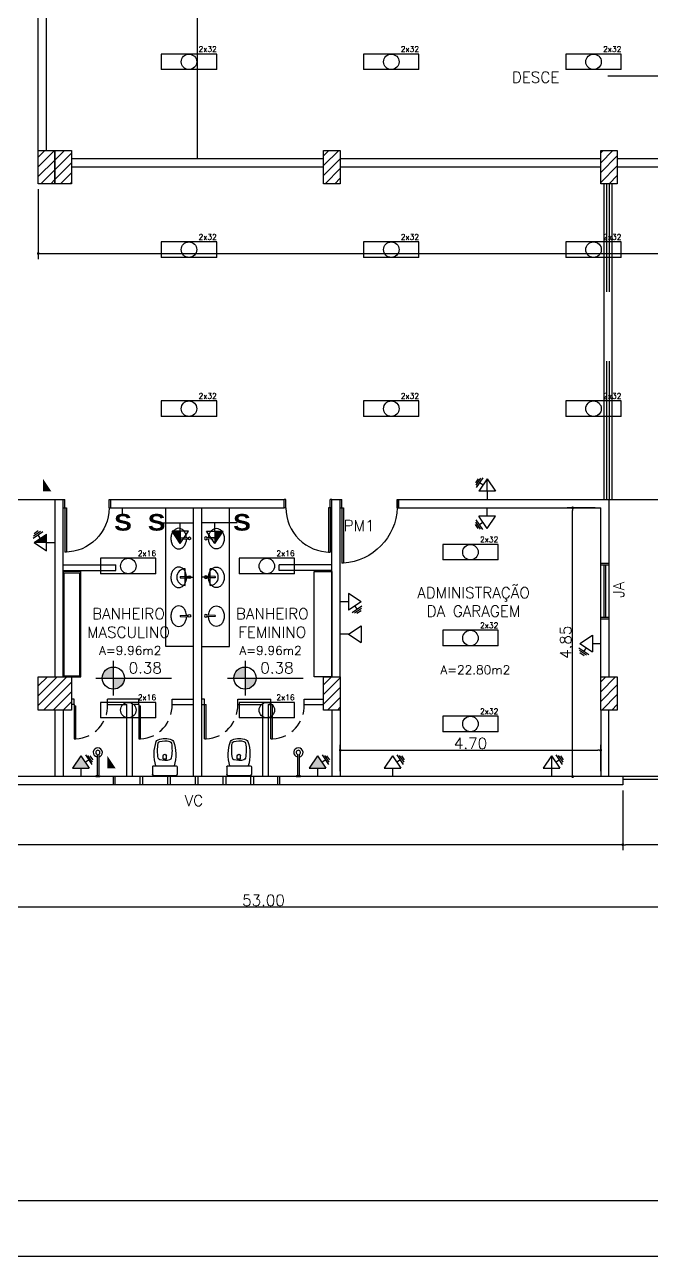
# Model space of a CAD drawing. Header units: millimetres. Extents: x 682 to 1119, y 341 to 434.
# Drawn here: x 715.03 to 726.34, y 341.27 to 363.5 of the extents above; entities that cross this region are included whole.
import ezdxf

# ---------------------------------------------------------------- set-up
doc = ezdxf.new("R2010")
doc.units = ezdxf.units.MM
for name, pattern in [('CENTERX2', [4, 2.5, -0.5, 0.5, -0.5]), ('DASHED', [0.75, 0.5, -0.25]), ('HIDDEN', [0.375, 0.25, -0.125])]:
    doc.linetypes.add(name, pattern=pattern)
for name, color, linetype in [('ALV', 6, 'Continuous'), ('AR-ALVENARIA_EM_VISTA-001-C', 1, 'Continuous'), ('AR-COTAS-001-C', 1, 'Continuous'), ('AR-INDICAÇÕES_GRÁFICAS-002-C', 2, 'Continuous'), ('AR-MOBILIÁRIO_EM_VISTA-002-C', 2, 'Continuous'), ('AR-PISO_EM_PLANTA-001-C', 1, 'Continuous'), ('AR-TEXTOS_ALTURA_2_5MM-003C', 3, 'Continuous'), ('ESQUADRIAS_2', 2, 'CENTERX2'), ('hatch', 253, 'Continuous'), ('Linha fina', 8, 'Continuous'), ('Pena_1', 1, 'Continuous'), ('PENA_2', 2, 'Continuous'), ('PENA_4', 4, 'Continuous'), ('PENA_6', 5, 'Continuous'), ('PENAFINA', 2, 'Continuous'), ('VISTAS', 7, 'Continuous')]:
    doc.layers.add(name, color=color, linetype=linetype)
doc.styles.add('R60', font='simplex.shx', dxfattribs={"height": 0.08})
doc.styles.add('R80', font='simplex.shx', dxfattribs={"height": 0.1})
doc.styles.add('ROMANS', font='romans')
doc.dimstyles.new('ISO-25_WS', dxfattribs={"dimscale": 0.282828, "dimtxt": 0.8, "dimasz": 2, "dimexe": 0.1, "dimexo": 0.625, "dimgap": 0.325, "dimtad": 1, "dimzin": 4, "dimdsep": 46, "dimtxsty": 'Standard', "dimsah": 1, "dimcen": 2.5, "dimadec": 0, "dimazin": 0, "dimtfac": 1, "dimtdec": 0, "dimtmove": 2, "dimatfit": 3, "dimfxl": 1, "dimtolj": 1, "dimtzin": 0, "dimarcsym": 0})
doc.dimstyles.new('PADRÃO', dxfattribs={"dimscale": 0.05, "dimtxt": 2, "dimasz": 1, "dimexe": 2, "dimexo": 2, "dimgap": 0.5, "dimtad": 1, "dimzin": 5, "dimdsep": 46, "dimtxsty": 'ROMANS', "dimblk1": 'DOT', "dimblk2": 'DOT', "dimsah": 1, "dimcen": 2.5, "dimdle": 0.2, "dimclrd": 1, "dimclre": 1, "dimclrt": 3, "dimadec": 0, "dimazin": 0, "dimtfac": 1, "dimtix": 1, "dimtmove": 2, "dimatfit": 3, "dimldrblk": 'DOT', "dimfxl": 1, "dimtolj": 1, "dimtzin": 1, "dimarcsym": 0})
pattern_1 = [(45, (707.43386, 340.00985), (-0.08838835, 0.08838835), [])]

# ---------------------------------------------------------------- blocks, each defined once
blk = doc.blocks.new('_DOT')
at = {"color": 0, "linetype": 'ByBlock'}
blk.add_line((-0.5, 0), (-1, 0), dxfattribs=at)
at = {"color": 0, "linetype": 'ByBlock', "const_width": 0.5}
blk.add_lwpolyline([(-0.25, 0, 1), (0.25, 0, 1)], format="xyb", close=True, dxfattribs=at)
blk = doc.blocks.new('*D14')
at = {"layer": 'AR-COTAS-001-C', "color": 1, "linetype": 'ByBlock', "lineweight": -2}
for p, q in [((725.829, 349.682), (725.829, 348.602)), ((730.266, 348.702), (725.879, 348.702))]:
    blk.add_line(p, q, dxfattribs=at)
at = {"layer": 'DEFPOINTS', "color": 0, "linetype": 'ByBlock'}
for p in [(725.829, 349.782), (725.829, 348.702), (730.316, 348.702)]:
    blk.add_point(p, dxfattribs=at)
at = {"layer": 'AR-COTAS-001-C', "color": 1, "linetype": 'ByBlock', "lineweight": -2, "xscale": 0.05, "yscale": 0.05, "zscale": 0.05, "rotation": 180}
blk.add_blockref('_DOT', (725.829, 348.702), dxfattribs=at)
at = {"layer": 'AR-COTAS-001-C', "color": 1, "linetype": 'ByBlock', "lineweight": -2, "xscale": 0.05, "yscale": 0.05, "zscale": 0.05}
blk.add_blockref('_DOT', (730.316, 348.702), dxfattribs=at)
at = {"layer": 'AR-COTAS-001-C', "color": 3, "linetype": 'ByBlock', "insert": (728.073, 348.827), "char_height": 0.2, "attachment_point": 5, "style": 'ROMANS'}
blk.add_mtext('\\A1;4.50', dxfattribs=at)
blk = doc.blocks.new('*D15')
at = {"layer": 'AR-COTAS-001-C', "color": 1, "linetype": 'ByBlock', "lineweight": -2}
for p, q in [((692.96, 349.682), (692.96, 348.602)), ((725.829, 349.682), (725.829, 348.602)), ((725.779, 348.702), (693.01, 348.702))]:
    blk.add_line(p, q, dxfattribs=at)
at = {"layer": 'DEFPOINTS', "color": 0, "linetype": 'ByBlock'}
for p in [(692.96, 349.782), (725.829, 349.782), (692.96, 348.702)]:
    blk.add_point(p, dxfattribs=at)
at = {"layer": 'AR-COTAS-001-C', "color": 1, "linetype": 'ByBlock', "lineweight": -2, "xscale": 0.05, "yscale": 0.05, "zscale": 0.05, "rotation": 180}
blk.add_blockref('_DOT', (692.96, 348.702), dxfattribs=at)
at = {"layer": 'AR-COTAS-001-C', "color": 1, "linetype": 'ByBlock', "lineweight": -2, "xscale": 0.05, "yscale": 0.05, "zscale": 0.05}
blk.add_blockref('_DOT', (725.829, 348.702), dxfattribs=at)
at = {"layer": 'AR-COTAS-001-C', "color": 3, "linetype": 'ByBlock', "insert": (709.394, 348.827), "char_height": 0.2, "attachment_point": 5, "style": 'ROMANS'}
blk.add_mtext('\\A1; 33.00', dxfattribs=at)
blk = doc.blocks.new('*D20')
at = {"layer": 'AR-COTAS-001-C', "color": 1, "linetype": 'ByBlock', "lineweight": -2}
for p, q in [((692.96, 349.682), (692.96, 347.474)), ((745.729, 349.682), (745.729, 347.474)), ((745.679, 347.574), (693.01, 347.574))]:
    blk.add_line(p, q, dxfattribs=at)
at = {"layer": 'DEFPOINTS', "color": 0, "linetype": 'ByBlock'}
for p in [(692.96, 349.782), (745.729, 349.782), (692.96, 347.574)]:
    blk.add_point(p, dxfattribs=at)
at = {"layer": 'AR-COTAS-001-C', "color": 1, "linetype": 'ByBlock', "lineweight": -2, "xscale": 0.05, "yscale": 0.05, "zscale": 0.05, "rotation": 180}
blk.add_blockref('_DOT', (692.96, 347.574), dxfattribs=at)
at = {"layer": 'AR-COTAS-001-C', "color": 1, "linetype": 'ByBlock', "lineweight": -2, "xscale": 0.05, "yscale": 0.05, "zscale": 0.05}
blk.add_blockref('_DOT', (745.729, 347.574), dxfattribs=at)
at = {"layer": 'AR-COTAS-001-C', "color": 3, "linetype": 'ByBlock', "insert": (719.344, 347.699), "char_height": 0.2, "attachment_point": 5, "style": 'ROMANS'}
blk.add_mtext('\\A1;53.00', dxfattribs=at)
blk = doc.blocks.new('PORTA_100')
at = {"layer": 'ESQUADRIAS_2', "linetype": 'Continuous'}
for p, q in [((-0.15, 1.03), (-0.15, 1.06)), ((-0.15, 1.06), (0, 1.06)), ((-0.15, 1.03), (0, 1.03)), ((0, 1.03), (0, 1.06)), ((-0.15, 0.03), (0, 0.03)), ((-0.15, 0), (-0.15, 0.03)), ((-0.15, 0), (0, 0)), ((0, 0), (0, 0.03))]:
    blk.add_line(p, q, dxfattribs=at)
at = {"layer": 'PENA_2', "linetype": 'Continuous', "ltscale": 5}
for p, q in [((-1.15, 0.06), (-1.151, 0.03)), ((-0.15, 0.03), (-1.151, 0.03)), ((-0.15, 0.06), (-1.15, 0.06)), ((-0.15, 0.03), (-0.15, 0.06))]:
    blk.add_line(p, q, dxfattribs=at)
blk.add_arc((-0.104, -0.018), 1.049, 92.5, 175.7538, dxfattribs=at)
blk = doc.blocks.new('*D36')
at = {"layer": 'AR-COTAS-001-C', "color": 1, "lineweight": -2}
for p, q in [((715.279, 360.532), (715.279, 359.273)), ((735.729, 360.532), (735.729, 359.273)), ((715.329, 359.373), (735.679, 359.373))]:
    blk.add_line(p, q, dxfattribs=at)
at = {"layer": 'DEFPOINTS', "color": 0}
for p in [(715.279, 360.632), (735.729, 360.632), (735.729, 359.373)]:
    blk.add_point(p, dxfattribs=at)
at = {"layer": 'AR-COTAS-001-C', "color": 1, "lineweight": -2, "xscale": 0.05, "yscale": 0.05, "zscale": 0.05, "rotation": 180}
blk.add_blockref('_DOT', (715.279, 359.373), dxfattribs=at)
at = {"layer": 'AR-COTAS-001-C', "color": 1, "lineweight": -2, "xscale": 0.05, "yscale": 0.05, "zscale": 0.05}
blk.add_blockref('_DOT', (735.729, 359.373), dxfattribs=at)
at = {"layer": 'AR-COTAS-001-C', "color": 3, "insert": (727.508, 359.498), "char_height": 0.2, "attachment_point": 5, "style": 'ROMANS'}
blk.add_mtext('\\A1;20.45', dxfattribs=at)
blk = doc.blocks.new('*D45')
at = {"layer": 'AR-COTAS-001-C', "color": 1, "lineweight": -2}
for p, q in [((720.729, 350.032), (720.729, 350.507)), ((720.779, 350.407), (725.379, 350.407)), ((725.429, 350.032), (725.429, 350.507))]:
    blk.add_line(p, q, dxfattribs=at)
at = {"layer": 'DEFPOINTS', "color": 0}
for p in [(725.429, 350.407), (720.729, 349.932), (725.429, 349.932)]:
    blk.add_point(p, dxfattribs=at)
at = {"layer": 'AR-COTAS-001-C', "color": 1, "lineweight": -2, "xscale": 0.05, "yscale": 0.05, "zscale": 0.05, "rotation": 180}
blk.add_blockref('_DOT', (720.729, 350.407), dxfattribs=at)
at = {"layer": 'AR-COTAS-001-C', "color": 1, "lineweight": -2, "xscale": 0.05, "yscale": 0.05, "zscale": 0.05}
blk.add_blockref('_DOT', (725.429, 350.407), dxfattribs=at)
at = {"layer": 'AR-COTAS-001-C', "color": 3, "insert": (723.079, 350.532), "char_height": 0.2, "attachment_point": 5, "style": 'ROMANS'}
blk.add_mtext('\\A1;4.70', dxfattribs=at)
blk = doc.blocks.new('*D46')
at = {"layer": 'AR-COTAS-001-C', "color": 1, "lineweight": -2}
for p, q in [((725.329, 354.782), (724.823, 354.782)), ((724.923, 349.982), (724.923, 354.732)), ((725.329, 349.932), (724.823, 349.932))]:
    blk.add_line(p, q, dxfattribs=at)
at = {"layer": 'DEFPOINTS', "color": 0}
for p in [(724.923, 354.782), (725.429, 354.782), (725.429, 349.932)]:
    blk.add_point(p, dxfattribs=at)
at = {"layer": 'AR-COTAS-001-C', "color": 1, "lineweight": -2, "xscale": 0.05, "yscale": 0.05, "zscale": 0.05}
for p, rotation in [((724.923, 354.782), 90), ((724.923, 349.932), 270)]:
    blk.add_blockref('_DOT', p, dxfattribs=dict(at, rotation=rotation))
at = {"layer": 'AR-COTAS-001-C', "color": 3, "insert": (724.798, 352.357), "char_height": 0.2, "attachment_point": 5, "rotation": 90, "style": 'ROMANS'}
blk.add_mtext('\\A1;4.85', dxfattribs=at)
blk = doc.blocks.new('BACIACOPL')
at = {"linetype": 'Continuous'}
for p, q in [((0.155, 0.222), (0.02, 0.222)), ((0, -0.203), (0, 0.202)), ((0.175, -0.203), (0.175, 0.202)), ((0.299, 0.026), (0.353, 0.026)), ((0.299, -0.034), (0.299, 0.026)), ((0.299, -0.034), (0.353, -0.034)), ((0.155, -0.223), (0.02, -0.223))]:
    blk.add_line(p, q, dxfattribs=at)
blk.add_lwpolyline([(0.175, -0.165, 0.16137), (0.613, -0.156, 0.226846), (0.644, -0.125, 0.17033), (0.644, 0.125, 0.226846), (0.613, 0.156, 0.16137), (0.175, 0.165)], format="xyb", dxfattribs=at)
for centre, radius, start, end in [((0.02, 0.202), 0.02, 90, 180), ((0.155, 0.202), 0.02, 0, 90), ((0.608, 0), 0.338, 165.5314, 195.9718), ((0.319, 0.074), 0.04, 100.309, 165.5314), ((0.453, -0.661), 0.788, 80.6398, 100.309), ((0.353, -0.004), 0.03, 270, 90), ((0.575, 0.077), 0.04, 14.889, 80.6398), ((0.287, 0), 0.338, 343.6101, 14.889), ((0.02, -0.203), 0.02, 180, 270), ((0.155, -0.203), 0.02, 270, 0), ((0.322, -0.082), 0.04, 195.9718, 259.8508), ((0.453, 0.654), 0.788, 259.8508, 279.1968), ((0.573, -0.084), 0.04, 279.1968, 343.6101)]:
    blk.add_arc(centre, radius, start, end, dxfattribs=at)
blk = doc.blocks.new('BACIA_A')
at = {"layer": 'PENAFINA', "linetype": 'Continuous', "xscale": -1}
blk.add_blockref('BACIACOPL', (0.136, 0.008), dxfattribs=at)
blk = doc.blocks.new('PIA_O')
at = {"layer": 'VISTAS'}
for p, q in [((-0.01, -0.229), (-0.015, -0.081)), ((0.01, -0.229), (0.015, -0.081)), ((-0.01, -0.229), (0.01, -0.229))]:
    blk.add_line(p, q, dxfattribs=at)
for points in [[(-0.181, -0.254, 0.125307), (-0.168, -0.306, 0.105858), (-0.127, -0.354, 0.086481), (-0.069, -0.384, 0.076459), (0.005, -0.395, 0.076459), (0.078, -0.384, 0.086481), (0.136, -0.354, 0.105858), (0.177, -0.306, 0.125307), (0.19, -0.254, 0.125307), (0.177, -0.202, 0.105858), (0.136, -0.154, 0.086481), (0.078, -0.124, 0.066676), (0.014, -0.113, 0.076459)], [(-0.014, -0.114, 0.057284), (-0.069, -0.124, 0.086481), (-0.127, -0.154, 0.105858), (-0.168, -0.202, 0.125307), (-0.181, -0.254, 0.125307)]]:
    blk.add_lwpolyline(points, format="xyb", dxfattribs=at)
blk.add_circle((0, -0.062), 0.025, dxfattribs=at)
blk = doc.blocks.new('p80')
at = {"layer": 'ESQUADRIAS_2', "linetype": 'Continuous'}
for p, q in [((-1.431, -0.073), (-1.581, -0.073)), ((-1.581, -0.073), (-1.581, -0.103)), ((-1.431, -0.103), (-1.581, -0.103)), ((-1.431, -0.073), (-1.431, -0.103)), ((-1.581, -0.903), (-1.581, -0.933)), ((-1.431, -0.903), (-1.581, -0.903)), ((-1.431, -0.933), (-1.581, -0.933)), ((-1.431, -0.903), (-1.431, -0.933))]:
    blk.add_line(p, q, dxfattribs=at)
at = {"layer": 'PENA_2', "linetype": 'Continuous', "ltscale": 5}
for p, q in [((-1.431, -0.103), (-0.631, -0.103)), ((-1.431, -0.103), (-1.431, -0.133)), ((-1.431, -0.133), (-0.631, -0.133)), ((-0.631, -0.133), (-0.631, -0.103))]:
    blk.add_line(p, q, dxfattribs=at)
blk.add_arc((-1.431, -0.103), 0.8, 270, 360, dxfattribs=at)

msp = doc.modelspace()

# ---------------------------------------------------------------- hatches: boundary and pattern name
at = {"layer": 'AR-COTAS-001-C', "linetype": 'Continuous', "ltscale": 5}
h = msp.add_hatch(dxfattribs=at)
h.set_pattern_fill('ANSI31', color=256, style=0)
h.set_pattern_definition(pattern_1)
h.paths.add_polyline_path([(715.579, 361.232), (715.279, 361.232), (715.279, 360.632), (715.579, 360.632)])
h = msp.add_hatch(dxfattribs=at)
h.set_pattern_fill('ANSI31', color=256, style=0)
h.set_pattern_definition(pattern_1)
h.paths.add_polyline_path([(715.879, 361.232), (715.579, 361.232), (715.579, 360.632), (715.879, 360.632)])
h = msp.add_hatch(dxfattribs=at)
h.set_pattern_fill('ANSI31', color=256, style=0)
h.set_pattern_definition(pattern_1)
h.paths.add_polyline_path([(720.729, 361.232), (720.429, 361.232), (720.429, 360.632), (720.729, 360.632)])
h = msp.add_hatch(dxfattribs=at)
h.set_pattern_fill('ANSI31', color=256, style=0)
h.set_pattern_definition(pattern_1)
h.paths.add_polyline_path([(725.729, 361.232), (725.429, 361.232), (725.429, 360.632), (725.729, 360.632)])
h = msp.add_hatch(dxfattribs=at)
h.set_pattern_fill('ANSI31', color=256, style=0)
h.set_pattern_definition(pattern_1)
h.paths.add_polyline_path([(715.579, 351.732), (715.429, 351.732), (715.279, 351.732), (715.279, 351.132), (715.579, 351.132)])
h = msp.add_hatch(dxfattribs=at)
h.set_pattern_fill('ANSI31', color=256, style=0)
h.set_pattern_definition(pattern_1)
h.paths.add_polyline_path([(715.579, 351.732), (715.579, 351.132), (715.879, 351.132), (715.879, 351.732)])
h = msp.add_hatch(dxfattribs=at)
h.set_pattern_fill('ANSI31', color=256, style=0)
h.set_pattern_definition(pattern_1)
h.paths.add_polyline_path([(720.729, 351.732), (720.429, 351.732), (720.429, 351.132), (720.729, 351.132)])
h = msp.add_hatch(dxfattribs=at)
h.set_pattern_fill('ANSI31', color=256, style=0)
h.set_pattern_definition(pattern_1)
h.paths.add_polyline_path([(725.729, 351.732), (725.429, 351.732), (725.429, 351.132), (725.729, 351.132)])
at = {"layer": 'AR-INDICAÇÕES_GRÁFICAS-002-C', "ltscale": 2}
h = msp.add_hatch(color=256, dxfattribs=at)
h.paths.add_polyline_path([(716.634, 351.709), (716.634, 351.909, 0.414214), (716.434, 351.709)])
h.paths.add_polyline_path([(716.634, 351.509, 0.414214), (716.834, 351.709), (716.634, 351.709)])
h = msp.add_hatch(color=256, dxfattribs=at)
h.paths.add_polyline_path([(719.011, 351.709), (719.011, 351.909, 0.414214), (718.811, 351.709)])
h.paths.add_polyline_path([(719.011, 351.509, 0.414214), (719.211, 351.709), (719.011, 351.709)])
at = {"layer": 'hatch', "linetype": 'ByBlock', "ltscale": 5}
for points in [[(715.364, 355.307), (715.364, 355.082), (715.514, 355.082)], [(717.693, 354.363), (717.843, 354.138), (717.843, 354.363)], [(718.465, 354.363), (718.465, 354.138), (718.615, 354.363)], [(715.429, 354.308), (715.204, 354.158), (715.429, 354.158)], [(716.05, 350.307), (715.9, 350.082), (716.05, 350.082), (716.2, 350.082)], [(716.526, 350.307), (716.526, 350.082), (716.676, 350.082)], [(720.321, 350.307), (720.171, 350.082), (720.321, 350.082), (720.471, 350.082)]]:
    msp.add_hatch(color=256, dxfattribs=at).paths.add_polyline_path(points)

# ---------------------------------------------------------------- linework, layer by layer
at = {"layer": 'ALV'}
for p, q in [((715.279, 361.232), (715.279, 368.632)), ((715.429, 361.232), (715.429, 368.632)), ((720.429, 361.082), (715.879, 361.082)), ((725.429, 361.082), (720.729, 361.082)), ((725.429, 361.232), (725.729, 361.232)), ((725.429, 360.632), (725.429, 361.232)), ((725.729, 361.232), (725.729, 360.632)), ((730.429, 361.082), (725.729, 361.082)), ((720.429, 360.932), (715.879, 360.932)), ((725.429, 360.932), (720.729, 360.932)), ((730.429, 360.932), (725.729, 360.932)), ((725.729, 360.632), (725.429, 360.632)), ((715.579, 354.932), (715.579, 351.732)), ((715.579, 354.932), (715.729, 354.932)), ((715.729, 351.732), (715.729, 354.932)), ((716.589, 354.932), (719.719, 354.932)), ((716.589, 354.782), (716.589, 354.932)), ((719.719, 354.782), (719.719, 354.932)), ((720.579, 351.732), (720.579, 354.932)), ((720.579, 354.932), (720.729, 354.932)), ((720.729, 351.732), (720.729, 354.932)), ((721.759, 354.932), (745.579, 354.932)), ((721.759, 354.932), (721.759, 354.782)), ((725.579, 351.732), (725.579, 354.932)), ((716.589, 354.782), (718.079, 354.782)), ((718.079, 349.932), (718.079, 354.782)), ((718.229, 354.782), (719.719, 354.782)), ((718.229, 349.932), (718.229, 354.782)), ((721.759, 354.782), (725.429, 354.782)), ((725.429, 351.732), (725.429, 354.782)), ((715.729, 353.632), (715.729, 351.732)), ((720.579, 353.632), (720.579, 351.732)), ((715.279, 351.732), (715.879, 351.732)), ((715.279, 351.132), (715.279, 351.732)), ((715.879, 351.732), (715.879, 351.132)), ((725.429, 351.132), (725.429, 351.732)), ((725.429, 351.732), (725.729, 351.732)), ((725.729, 351.732), (725.729, 351.132)), ((715.879, 351.132), (715.279, 351.132)), ((715.579, 351.132), (715.579, 349.932)), ((715.729, 351.132), (715.729, 349.932)), ((720.579, 351.132), (720.579, 349.932)), ((720.579, 351.132), (720.579, 349.932)), ((720.729, 351.132), (720.729, 349.932)), ((725.429, 351.132), (725.429, 349.932)), ((725.729, 351.132), (725.429, 351.132)), ((725.567, 351.132), (725.567, 349.932)), ((725.829, 349.932), (693.079, 349.932)), ((716.632, 349.932), (716.632, 349.782)), ((719.632, 349.932), (719.632, 349.782)), ((725.829, 349.932), (725.829, 349.782)), ((725.829, 349.782), (692.96, 349.782))]:
    msp.add_line(p, q, dxfattribs=at)
for points in [[(715.579, 361.232), (715.579, 360.632), (715.279, 360.632), (715.279, 361.232)], [(715.879, 361.232), (715.879, 360.632), (715.579, 360.632), (715.579, 361.232)], [(720.729, 361.232), (720.729, 360.632), (720.429, 360.632), (720.429, 361.232)], [(720.729, 351.732), (720.729, 351.132), (720.429, 351.132), (720.429, 351.732)]]:
    msp.add_lwpolyline(points, close=True, dxfattribs=at)
at = {"layer": 'AR-ALVENARIA_EM_VISTA-001-C', "ltscale": 5}
for p, q in [((716.662, 349.932), (716.662, 349.777)), ((717.112, 349.932), (717.112, 349.777)), ((717.162, 349.932), (717.162, 349.777)), ((717.612, 349.932), (717.612, 349.777)), ((717.662, 349.932), (717.662, 349.777)), ((718.112, 349.932), (718.112, 349.777)), ((718.162, 349.932), (718.162, 349.777)), ((718.612, 349.932), (718.612, 349.777)), ((718.662, 349.932), (718.662, 349.777)), ((719.112, 349.932), (719.112, 349.777)), ((719.162, 349.932), (719.162, 349.777)), ((719.602, 349.777), (719.602, 349.932))]:
    msp.add_line(p, q, dxfattribs=at)
at = {"layer": 'AR-INDICAÇÕES_GRÁFICAS-002-C', "color": 2, "linetype": 'Continuous'}
for p, q in [((716.634, 352.023), (716.634, 351.394)), ((719.011, 352.023), (719.011, 351.394)), ((716.316, 351.709), (717.685, 351.709)), ((718.693, 351.709), (720.062, 351.709))]:
    msp.add_line(p, q, dxfattribs=at)
at = {"layer": 'AR-INDICAÇÕES_GRÁFICAS-002-C', "ltscale": 2}
for centre in [(716.634, 351.709), (719.011, 351.709)]:
    msp.add_circle(centre, 0.2, dxfattribs=at)
at = {"layer": 'AR-MOBILIÁRIO_EM_VISTA-002-C'}
for p, q in [((716.34, 350.333), (716.34, 349.951)), ((716.37, 350.332), (716.37, 349.951)), ((719.958, 350.333), (719.958, 349.951)), ((719.988, 350.332), (719.988, 349.951)), ((716.327, 349.951), (716.316, 349.932)), ((716.316, 349.932), (716.393, 349.932)), ((716.327, 349.951), (716.382, 349.951)), ((716.382, 349.951), (716.393, 349.932)), ((719.946, 349.951), (719.935, 349.932)), ((719.935, 349.932), (720.012, 349.932)), ((719.946, 349.951), (720.001, 349.951)), ((720.001, 349.951), (720.012, 349.932))]:
    msp.add_line(p, q, dxfattribs=at)
for centre, radius, start, end in [((716.355, 350.368), 0.0833, 279.9041, 259.1487), ((716.355, 350.368), 0.0383, 291.9768, 245.8195), ((719.974, 350.368), 0.0833, 279.9041, 259.1487), ((719.974, 350.368), 0.0383, 291.9768, 245.8195)]:
    msp.add_arc(centre, radius, start, end, dxfattribs=at)
at = {"layer": 'AR-PISO_EM_PLANTA-001-C'}
for p, q in [((725.559, 362.581), (730.367, 362.581)), ((725.489, 354.932), (725.489, 360.632)), ((725.639, 354.932), (725.639, 360.632)), ((691.908, 354.932), (715.579, 354.932)), ((730.329, 349.932), (725.829, 349.932)), ((730.329, 349.882), (725.829, 349.882))]:
    msp.add_line(p, q, dxfattribs=at)
at = {"layer": 'AR-PISO_EM_PLANTA-001-C', "linetype": 'DASHED', "ltscale": 5}
for p, q in [((725.539, 354.932), (725.539, 360.632)), ((725.589, 354.932), (725.589, 360.632))]:
    msp.add_line(p, q, dxfattribs=at)
at = {"layer": 'AR-PISO_EM_PLANTA-001-C', "linetype": 'ByBlock', "ltscale": 5}
for p, q in [((725.429, 353.782), (725.579, 353.782)), ((725.429, 352.782), (725.429, 353.782)), ((725.429, 353.752), (725.579, 353.752)), ((725.489, 352.812), (725.489, 353.752)), ((725.519, 352.812), (725.519, 353.752)), ((725.579, 352.782), (725.579, 353.782)), ((725.429, 352.812), (725.579, 352.812)), ((725.429, 352.782), (725.579, 352.782))]:
    msp.add_line(p, q, dxfattribs=at)
at = {"layer": 'AR-TEXTOS_ALTURA_2_5MM-003C', "linetype": 'ByBlock', "ltscale": 2}
for p, q in [((717.499, 362.972), (717.499, 362.692)), ((718.499, 362.972), (717.499, 362.972)), ((718.499, 362.692), (718.499, 362.972)), ((721.15, 362.972), (721.15, 362.692)), ((722.15, 362.972), (721.15, 362.972)), ((722.15, 362.692), (722.15, 362.972)), ((724.8, 362.972), (724.8, 362.692)), ((725.8, 362.972), (724.8, 362.972)), ((725.8, 362.692), (725.8, 362.972)), ((718.499, 362.692), (717.499, 362.692)), ((722.15, 362.692), (721.15, 362.692)), ((725.8, 362.692), (724.8, 362.692)), ((717.499, 359.582), (717.499, 359.302)), ((718.499, 359.582), (717.499, 359.582)), ((718.499, 359.302), (718.499, 359.582)), ((721.15, 359.582), (721.15, 359.302)), ((722.15, 359.582), (721.15, 359.582)), ((722.15, 359.302), (722.15, 359.582)), ((724.8, 359.582), (724.8, 359.302)), ((725.8, 359.582), (724.8, 359.582)), ((725.8, 359.302), (725.8, 359.582)), ((718.499, 359.302), (717.499, 359.302)), ((722.15, 359.302), (721.15, 359.302)), ((725.8, 359.302), (724.8, 359.302)), ((717.499, 356.712), (717.499, 356.432)), ((718.499, 356.712), (717.499, 356.712)), ((718.499, 356.432), (718.499, 356.712)), ((721.15, 356.712), (721.15, 356.432)), ((722.15, 356.712), (721.15, 356.712)), ((722.15, 356.432), (722.15, 356.712)), ((724.8, 356.712), (724.8, 356.432)), ((725.8, 356.712), (724.8, 356.712)), ((725.8, 356.432), (725.8, 356.712)), ((718.499, 356.432), (717.499, 356.432)), ((722.15, 356.432), (721.15, 356.432)), ((725.8, 356.432), (724.8, 356.432)), ((723.217, 355.307), (723.167, 355.232)), ((723.258, 355.315), (723.175, 355.191)), ((723.3, 355.324), (723.183, 355.149)), ((723.379, 355.307), (723.229, 355.082)), ((723.304, 355.195), (723.241, 355.236)), ((723.379, 355.307), (723.529, 355.082)), ((723.379, 355.082), (723.379, 355.307)), ((723.379, 355.082), (723.229, 355.082)), ((723.379, 355.082), (723.379, 354.932)), ((723.529, 355.082), (723.379, 355.082)), ((716.798, 354.662), (716.798, 354.782)), ((723.3, 354.391), (723.183, 354.565)), ((723.379, 354.632), (723.229, 354.632)), ((723.379, 354.407), (723.229, 354.632)), ((723.379, 354.632), (723.379, 354.782)), ((723.529, 354.632), (723.379, 354.632)), ((723.379, 354.407), (723.529, 354.632)), ((715.187, 354.238), (715.362, 354.354)), ((715.196, 354.279), (715.321, 354.362)), ((715.204, 354.321), (715.279, 354.371)), ((717.439, 354.513), (718.079, 354.513)), ((717.843, 354.363), (717.693, 354.363)), ((717.843, 354.138), (717.693, 354.363)), ((717.843, 354.363), (717.843, 354.513)), ((717.993, 354.363), (717.843, 354.363)), ((717.843, 354.363), (717.843, 354.138)), ((717.843, 354.138), (717.993, 354.363)), ((718.869, 354.513), (718.229, 354.513)), ((718.315, 354.363), (718.465, 354.363)), ((718.465, 354.138), (718.315, 354.363)), ((718.465, 354.363), (718.465, 354.513)), ((718.465, 354.363), (718.615, 354.363)), ((718.465, 354.363), (718.465, 354.138)), ((718.465, 354.138), (718.615, 354.363)), ((723.217, 354.407), (723.167, 354.482)), ((723.258, 354.399), (723.175, 354.524)), ((723.304, 354.52), (723.241, 354.478)), ((715.204, 354.158), (715.429, 354.308)), ((715.429, 354.158), (715.204, 354.158)), ((715.204, 354.158), (715.429, 354.008)), ((715.316, 354.233), (715.275, 354.296)), ((715.429, 354.158), (715.429, 354.308)), ((715.429, 354.158), (715.579, 354.158)), ((715.429, 354.008), (715.429, 354.158)), ((722.579, 354.122), (722.579, 353.842)), ((723.579, 354.122), (722.579, 354.122)), ((723.579, 353.842), (723.579, 354.122)), ((716.404, 353.872), (716.404, 353.592)), ((717.404, 353.872), (716.404, 353.872)), ((717.404, 353.592), (717.404, 353.872)), ((717.929, 353.532), (717.929, 353.682)), ((718.379, 353.532), (718.379, 353.682)), ((718.904, 353.872), (718.904, 353.592)), ((719.904, 353.872), (718.904, 353.872)), ((719.904, 353.592), (719.904, 353.872)), ((723.579, 353.842), (722.579, 353.842)), ((717.404, 353.592), (716.404, 353.592)), ((717.929, 353.532), (718.079, 353.532)), ((717.929, 353.382), (717.929, 353.532)), ((718.379, 353.532), (718.229, 353.532)), ((718.379, 353.382), (718.379, 353.532)), ((719.904, 353.592), (718.904, 353.592)), ((720.879, 353.235), (720.879, 353.085)), ((721.104, 353.085), (720.879, 353.235)), ((720.879, 353.085), (720.729, 353.085)), ((720.879, 353.085), (720.879, 352.935)), ((721.104, 353.085), (720.879, 352.935)), ((720.991, 353.01), (721.033, 352.948)), ((721.12, 353.006), (720.946, 352.889)), ((721.112, 352.964), (720.987, 352.881)), ((721.104, 352.923), (721.029, 352.873)), ((720.879, 352.5), (721.104, 352.65)), ((721.104, 352.65), (721.104, 352.5)), ((722.579, 352.572), (722.579, 352.292)), ((723.579, 352.572), (722.579, 352.572)), ((723.579, 352.292), (723.579, 352.572)), ((720.879, 352.5), (720.729, 352.5)), ((720.879, 352.5), (721.104, 352.35)), ((721.104, 352.5), (721.104, 352.35)), ((725.054, 352.333), (725.279, 352.483)), ((725.279, 352.483), (725.279, 352.333)), ((723.579, 352.292), (722.579, 352.292)), ((725.037, 352.254), (725.212, 352.137)), ((725.046, 352.212), (725.171, 352.129)), ((725.054, 352.333), (725.279, 352.183)), ((725.054, 352.17), (725.129, 352.12)), ((725.166, 352.258), (725.125, 352.195)), ((725.279, 352.333), (725.429, 352.333)), ((725.279, 352.333), (725.279, 352.183)), ((716.404, 351.272), (716.404, 350.992)), ((717.404, 351.272), (716.404, 351.272)), ((717.404, 350.992), (717.404, 351.272)), ((718.904, 351.272), (718.904, 350.992)), ((719.904, 351.272), (718.904, 351.272)), ((719.904, 350.992), (719.904, 351.272)), ((722.579, 351.022), (722.579, 350.742)), ((723.579, 351.022), (722.579, 351.022)), ((723.579, 350.742), (723.579, 351.022)), ((717.404, 350.992), (716.404, 350.992)), ((719.904, 350.992), (718.904, 350.992)), ((723.579, 350.742), (722.579, 350.742)), ((716.05, 350.307), (715.9, 350.082)), ((716.05, 350.307), (716.2, 350.082)), ((716.125, 350.195), (716.188, 350.236)), ((716.13, 350.324), (716.246, 350.149)), ((716.171, 350.315), (716.254, 350.191)), ((716.213, 350.307), (716.263, 350.232)), ((720.321, 350.307), (720.171, 350.082)), ((720.321, 350.307), (720.471, 350.082)), ((720.396, 350.195), (720.459, 350.236)), ((720.4, 350.324), (720.517, 350.149)), ((720.442, 350.315), (720.525, 350.191)), ((720.484, 350.307), (720.534, 350.232)), ((721.67, 350.307), (721.52, 350.082)), ((721.67, 350.307), (721.82, 350.082)), ((721.745, 350.195), (721.807, 350.236)), ((721.749, 350.324), (721.866, 350.149)), ((721.791, 350.315), (721.874, 350.191)), ((721.832, 350.307), (721.882, 350.232)), ((724.54, 350.307), (724.39, 350.082)), ((724.54, 350.307), (724.54, 349.932)), ((724.54, 350.307), (724.69, 350.082)), ((724.615, 350.195), (724.678, 350.236)), ((724.62, 350.324), (724.736, 350.149)), ((724.661, 350.315), (724.744, 350.191)), ((724.703, 350.307), (724.753, 350.232)), ((715.9, 350.082), (716.05, 350.082)), ((716.05, 350.082), (716.05, 349.932)), ((716.05, 350.082), (716.2, 350.082)), ((720.171, 350.082), (720.321, 350.082)), ((720.321, 350.082), (720.321, 349.932)), ((720.321, 350.082), (720.471, 350.082)), ((721.52, 350.082), (721.67, 350.082)), ((721.67, 350.082), (721.67, 349.932)), ((721.67, 350.082), (721.82, 350.082)), ((724.39, 350.082), (724.54, 350.082)), ((724.54, 350.082), (724.69, 350.082))]:
    msp.add_line(p, q, dxfattribs=at)
for centre in [(717.999, 362.832), (721.65, 362.832), (725.3, 362.832), (717.999, 359.442), (721.65, 359.442), (725.3, 359.442), (717.999, 356.572), (721.65, 356.572), (725.3, 356.572), (723.079, 353.982), (716.904, 353.732), (719.404, 353.732), (723.079, 352.432), (716.904, 351.132), (719.404, 351.132), (723.079, 350.882)]:
    msp.add_circle(centre, 0.14, dxfattribs=at)
for centre, start, end in [((717.929, 353.532), 90, 270), ((718.379, 353.532), 270, 90)]:
    msp.add_arc(centre, 0.15, start, end, dxfattribs=at)
at = {"layer": 'hatch', "linetype": 'ByBlock', "ltscale": 5}
msp.add_line((718.154, 361.082), (718.154, 364.582), dxfattribs=at)
at = {"layer": 'Linha fina', "linetype": 'ByBlock', "ltscale": 5}
msp.add_line((718.079, 354.782), (718.229, 354.782), dxfattribs=at)
at = {"layer": 'Pena_1', "linetype": 'HIDDEN'}
for centre in [(715.929, 351.213), (717.094, 351.213), (718.279, 351.213), (719.479, 351.213)]:
    msp.add_arc(centre, 0.601, 272.8887, 1.8541, dxfattribs=at)
at = {"layer": 'PENA_2', "linetype": 'Continuous'}
for p, q in [((717.579, 352.282), (717.579, 354.782)), ((718.729, 352.282), (718.729, 354.782)), ((716.049, 353.632), (715.729, 353.632)), ((715.749, 353.612), (716.029, 353.612)), ((715.749, 351.752), (715.749, 353.612)), ((716.029, 351.752), (716.029, 353.612)), ((716.049, 351.732), (716.049, 353.632)), ((720.259, 351.732), (720.259, 353.632)), ((720.259, 353.632), (720.579, 353.632)), ((718.079, 352.282), (717.579, 352.282)), ((718.229, 352.282), (718.729, 352.282)), ((715.729, 351.732), (716.049, 351.732)), ((715.749, 351.752), (716.029, 351.752)), ((720.579, 351.732), (720.259, 351.732)), ((715.929, 351.232), (715.929, 350.612)), ((717.094, 351.232), (717.094, 350.612)), ((718.279, 351.232), (718.309, 351.232)), ((718.279, 350.612), (718.279, 351.232)), ((718.309, 350.612), (718.309, 351.232)), ((719.479, 351.232), (719.509, 351.232)), ((719.479, 350.612), (719.479, 351.232)), ((719.509, 350.612), (719.509, 351.232)), ((715.929, 351.212), (715.959, 351.212)), ((715.959, 350.612), (715.959, 351.212)), ((717.094, 351.212), (717.124, 351.212)), ((717.124, 350.612), (717.124, 351.212)), ((715.929, 350.612), (715.959, 350.612)), ((717.094, 350.612), (717.124, 350.612)), ((718.279, 350.612), (718.309, 350.612)), ((719.479, 350.612), (719.509, 350.612))]:
    msp.add_line(p, q, dxfattribs=at)
at = {"layer": 'PENA_2'}
msp.add_line((769.672, 341.273), (681.672, 341.273), dxfattribs=at)
at = {"layer": 'PENA_4', "linetype": 'Continuous'}
for p, q in [((715.729, 353.752), (716.679, 353.752)), ((716.679, 353.652), (716.679, 353.752)), ((720.579, 353.752), (719.629, 353.752)), ((719.629, 353.652), (719.629, 353.752)), ((715.729, 353.652), (716.679, 353.652)), ((720.579, 353.652), (719.629, 353.652)), ((715.929, 351.332), (715.879, 351.332)), ((715.929, 351.232), (715.879, 351.232)), ((715.929, 351.232), (715.929, 351.332)), ((717.094, 351.332), (716.529, 351.332)), ((716.529, 351.232), (716.529, 351.332)), ((716.529, 351.232), (716.879, 351.232)), ((716.879, 349.932), (716.879, 351.232)), ((716.979, 349.932), (716.979, 351.232)), ((717.094, 351.232), (716.979, 351.232)), ((717.094, 351.232), (717.094, 351.332)), ((717.694, 351.232), (717.694, 351.332)), ((717.694, 351.332), (718.079, 351.332)), ((717.694, 351.232), (718.079, 351.232)), ((718.279, 351.332), (718.229, 351.332)), ((718.229, 351.232), (718.279, 351.232)), ((718.279, 351.232), (718.279, 351.332)), ((718.879, 351.332), (719.479, 351.332)), ((718.879, 351.232), (718.879, 351.332)), ((718.879, 351.232), (719.329, 351.232)), ((719.329, 351.232), (719.329, 349.932)), ((719.429, 351.232), (719.429, 349.932)), ((719.429, 351.232), (719.479, 351.232)), ((719.479, 351.232), (719.479, 351.332)), ((720.079, 351.232), (720.079, 351.332)), ((720.079, 351.332), (720.429, 351.332)), ((720.079, 351.232), (720.429, 351.232))]:
    msp.add_line(p, q, dxfattribs=at)
at = {"layer": 'PENA_6'}
msp.add_line((768.672, 342.273), (684.172, 342.273), dxfattribs=at)

# ---------------------------------------------------------------- block references
at = {"layer": 'AR-ALVENARIA_EM_VISTA-001-C', "ltscale": 5, "xscale": -1, "rotation": 270}
msp.add_blockref('PORTA_100', (720.729, 354.932), dxfattribs=at)
at = {"layer": 'Linha fina', "linetype": 'ByBlock', "ltscale": 5, "xscale": -1, "rotation": 90}
msp.add_blockref('p80', (715.655, 353.351), dxfattribs=at)
at = {"layer": 'Linha fina', "linetype": 'ByBlock', "ltscale": 5, "rotation": 270}
msp.add_blockref('p80', (720.652, 353.351), dxfattribs=at)
at = {"layer": 'PENA_2', "linetype": 'Continuous'}
for name, p, rotation in [('PIA_O', (718.068, 354.232), 270), ('PIA_O', (718.068, 353.532), 270), ('PIA_O', (718.068, 352.832), 270), ('BACIA_A', (717.558, 350.089), 269.9855814568636), ('BACIA_A', (718.896, 350.089), 269.9855814568636)]:
    msp.add_blockref(name, p, dxfattribs=dict(at, rotation=rotation))
at = {"layer": 'PENA_2', "linetype": 'Continuous', "xscale": -1, "rotation": 90}
for p in [(718.24, 354.232), (718.24, 353.532), (718.24, 352.832)]:
    msp.add_blockref('PIA_O', p, dxfattribs=at)

# ---------------------------------------------------------------- texts
at = {"layer": 'AR-INDICAÇÕES_GRÁFICAS-002-C', "color": 3, "linetype": 'Continuous', "style": 'R80'}
for p in [(716.91, 351.793), (719.287, 351.793)]:
    msp.add_text('0.38', height=0.2, dxfattribs=at).set_placement(p)
at = {"layer": 'AR-TEXTOS_ALTURA_2_5MM-003C', "linetype": 'ByBlock', "ltscale": 2, "attachment_point": 5, "style": 'R60'}
for s, insert, char_height, width in [('2x32', (718.337, 363.061), 0.1, 3.40664), ('2x32', (721.987, 363.061), 0.1, 3.40664), ('2x32', (725.638, 363.061), 0.1, 3.40664), ('DESCE', (724.254, 362.553), 0.2, 10), ('2x32', (718.337, 359.671), 0.1, 3.40664), ('2x32', (721.987, 359.671), 0.1, 3.40664), ('2x32', (725.638, 359.671), 0.1, 3.40664), ('2x32', (718.337, 356.801), 0.1, 3.40664), ('2x32', (721.987, 356.801), 0.1, 3.40664), ('2x32', (725.638, 356.801), 0.1, 3.40664), ('{\\fArial Black|b0|i0|c0|p34;S}', (716.809, 354.519), 0.3, 10.21992), ('{\\fArial Black|b0|i0|c0|p34;S}', (717.416, 354.519), 0.3, 10.21992), ('{\\fArial Black|b0|i0|c0|p34;S}', (718.956, 354.519), 0.3, 10.21992), ('PM1', (721.071, 354.46), 0.2, 10), ('2x32', (723.417, 354.211), 0.1, 3.40664), ('2x16', (717.242, 353.961), 0.1, 3.40664), ('2x16', (719.742, 353.961), 0.1, 3.40664), ('ADMINISTRAÇÃO\\PDA GARAGEM', (723.134, 353.084), 0.2, 10), ('BANHEIRO\\PMASCULINO', (716.907, 352.704), 0.2, 10), ('BANHEIRO\\PFEMININO', (719.502, 352.704), 0.2, 10), ('2x32', (723.417, 352.661), 0.1, 3.40664), ('A=9.96m2', (716.939, 352.208), 0.16, 5), ('A=9.96m2', (719.472, 352.208), 0.16, 5), ('A=22.80m2', (723.166, 351.859), 0.16, 5), ('2x16', (717.242, 351.361), 0.1, 3.40664), ('2x16', (719.742, 351.361), 0.1, 3.40664), ('2x32', (723.417, 351.111), 0.1, 3.40664), ('VC', (718.088, 349.498), 0.2, 10)]:
    msp.add_mtext(s, dxfattribs=dict(at, insert=insert, char_height=char_height, width=width))
at = {"layer": 'AR-TEXTOS_ALTURA_2_5MM-003C', "linetype": 'ByBlock', "ltscale": 2, "insert": (725.753, 353.302), "char_height": 0.2, "width": 10, "attachment_point": 5, "rotation": 90, "style": 'R60'}
msp.add_mtext('JA', dxfattribs=at)

# ---------------------------------------------------------------- dimensions: what is measured, and where the dimension line sits
at = {"layer": 'AR-COTAS-001-C', "ltscale": 5}
dim = msp.add_linear_dim(base=(735.729, 359.373), p1=(715.279, 360.632), p2=(735.729, 360.632), dimstyle='ISO-25_WS', override={"dimscale": 0.05, "dimtxt": 4, "dimasz": 1, "dimexe": 2, "dimexo": 2, "dimgap": 0.5, "dimzin": 5, "dimtxsty": 'ROMANS', "dimblk1": 'DOT', "dimblk2": 'DOT', "dimdle": 0.2, "dimclrd": 1, "dimclre": 1, "dimclrt": 3, "dimtdec": 2, "dimtix": 1, "dimtzin": 1}, dxfattribs=at)
dim.commit()
dim.dimension.update_dxf_attribs({"geometry": '*D36', "text_midpoint": (727.508, 359.498), "dimtype": 160})
dim = msp.add_linear_dim(base=(724.923, 354.782), p1=(725.429, 349.932), p2=(725.429, 354.782), angle=90, dimstyle='ISO-25_WS', override={"dimscale": 0.05, "dimtxt": 4, "dimasz": 1, "dimexe": 2, "dimexo": 2, "dimgap": 0.5, "dimzin": 5, "dimtxsty": 'ROMANS', "dimblk1": 'DOT', "dimblk2": 'DOT', "dimdle": 0.2, "dimclrd": 1, "dimclre": 1, "dimclrt": 3, "dimtdec": 2, "dimtix": 1, "dimtzin": 1}, dxfattribs=at)
dim.commit()
dim.dimension.update_dxf_attribs({"geometry": '*D46', "text_midpoint": (724.798, 352.357)})
dim = msp.add_linear_dim(base=(725.429, 350.407), p1=(720.729, 349.932), p2=(725.429, 349.932), dimstyle='ISO-25_WS', override={"dimscale": 0.05, "dimtxt": 4, "dimasz": 1, "dimexe": 2, "dimexo": 2, "dimgap": 0.5, "dimzin": 5, "dimtxsty": 'ROMANS', "dimblk1": 'DOT', "dimblk2": 'DOT', "dimdle": 0.2, "dimclrd": 1, "dimclre": 1, "dimclrt": 3, "dimtdec": 2, "dimtix": 1, "dimtzin": 1}, dxfattribs=at)
dim.commit()
dim.dimension.update_dxf_attribs({"geometry": '*D45', "text_midpoint": (723.079, 350.532)})
at = {"layer": 'AR-COTAS-001-C', "linetype": 'ByBlock', "ltscale": 2}
for base, p1, p2, text, picture, middle in [((692.96, 348.702), (725.829, 349.782), (692.96, 349.782), ' 33.00', '*D15', (709.394, 348.827)), ((692.96, 347.574), (745.729, 349.782), (692.96, 349.782), '53.00', '*D20', (719.344, 347.699)), ((725.829, 348.702), (730.316, 348.702), (725.829, 349.782), '4.50', '*D14', (728.073, 348.827))]:
    dim = msp.add_linear_dim(base=base, p1=p1, p2=p2, text=text, dimstyle='PADRÃO', override={"dimtxt": 4}, dxfattribs=at)
    dim.commit()
    dim.dimension.update_dxf_attribs({"geometry": picture, "text_midpoint": middle})

doc.saveas('drawing.dxf')
